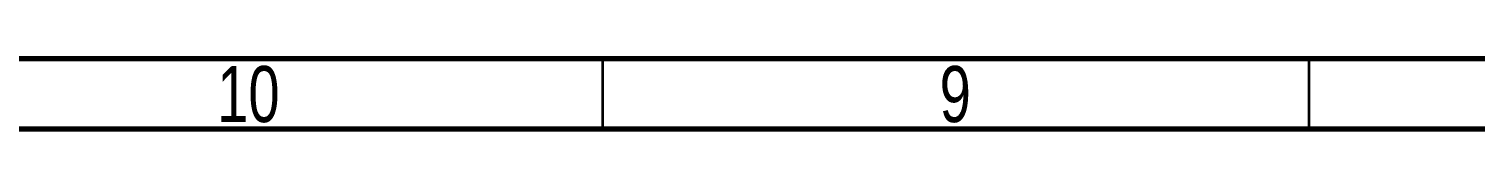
# Model space of a CAD drawing. Header units: millimetres. Extents: x 0.015 to 0.589, y 0.005 to 0.415.
# Drawn here: x 0.1114 to 0.2138, y 0.005 to 0.01 of the extents above; entities that cross this region are included whole.
import ezdxf

# ---------------------------------------------------------------- set-up
doc = ezdxf.new("R2010")
doc.units = ezdxf.units.MM
doc.styles.add('SLDTEXTSTYLE0', font='TXT', dxfattribs={"width": 0.75})

msp = doc.modelspace()

# ---------------------------------------------------------------- linework, layer by layer
at = {"color": 7, "linetype": 'Continuous', "lineweight": 70}
for p, q in [((0.584, 0.01), (0.02, 0.01)), ((0.589, 0.005000000000000001), (0.015, 0.005000000000000001))]:
    msp.add_line(p, q, dxfattribs=at)
at = {"color": 7, "linetype": 'Continuous', "lineweight": 35}
for p, q in [((0.152, 0.01), (0.152, 0.005000000000000001)), ((0.202, 0.01), (0.202, 0.005000000000000001))]:
    msp.add_line(p, q, dxfattribs=at)

# ---------------------------------------------------------------- texts
at = {"color": 7, "linetype": 'Continuous', "lineweight": 0, "char_height": 0.003968749999999999, "attachment_point": 2, "style": 'SLDTEXTSTYLE0'}
for s, insert in [('10', (0.1269200738929212, 0.009481029062931589)), ('9', (0.1769600369464606, 0.009481029062931589))]:
    msp.add_mtext(s, dxfattribs=dict(at, insert=insert))

doc.saveas('drawing.dxf')
